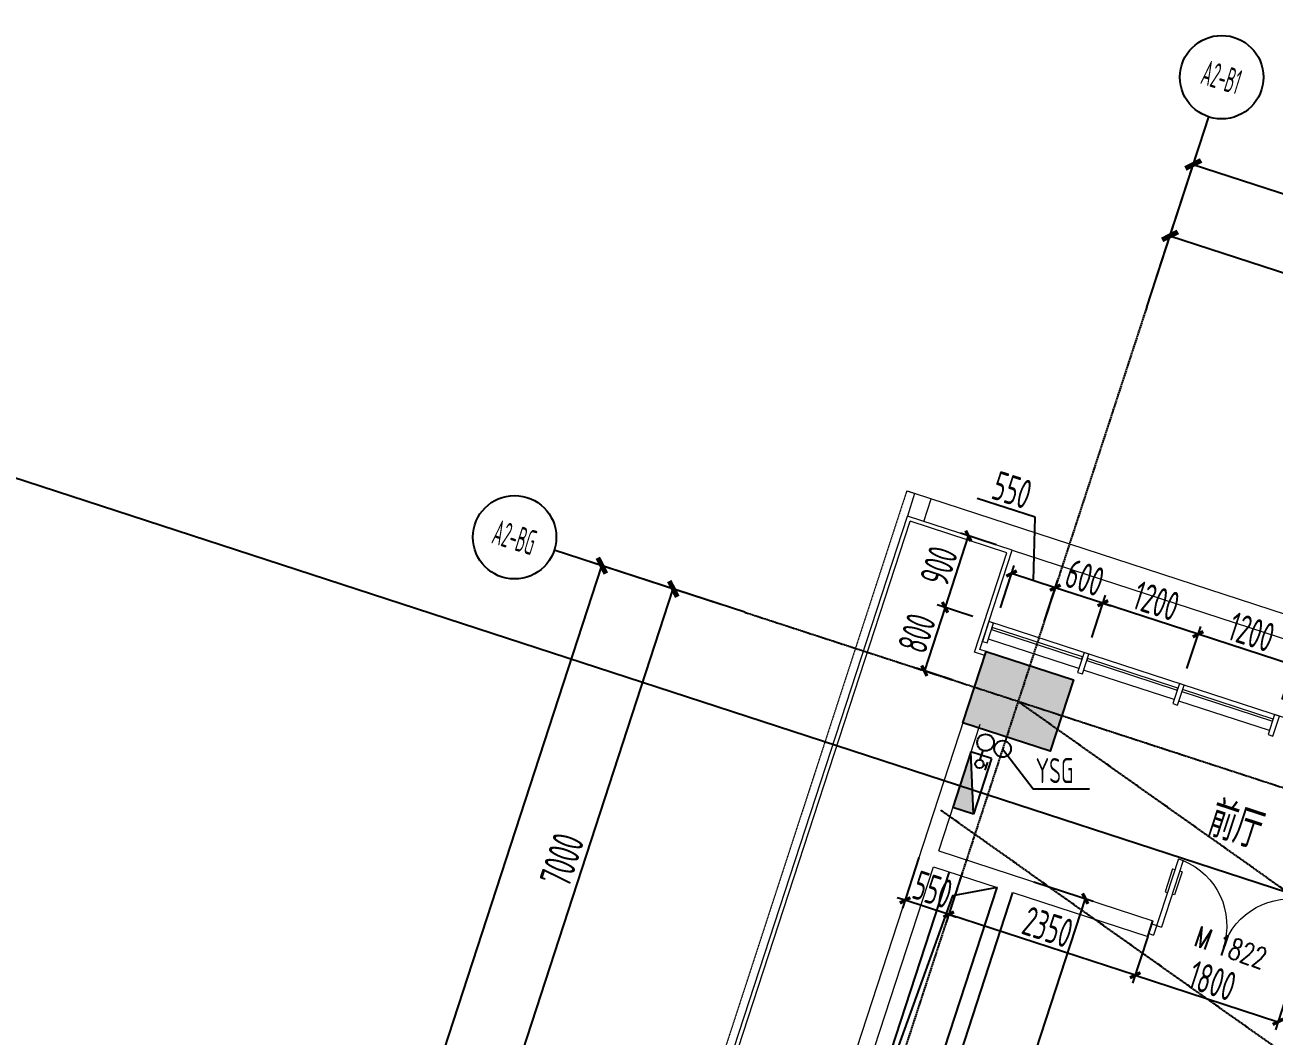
# Model space of a CAD drawing. Header units: millimetres. Extents: x 11515858 to 24947533, y -12784974 to -6116114.
# Drawn here: x 11834513 to 11849479, y -6321009 to -6308891 of the extents above; entities that cross this region are included whole.
import ezdxf
from ezdxf.enums import TextEntityAlignment as Align

# ---------------------------------------------------------------- set-up
doc = ezdxf.new("R2010")
doc.units = ezdxf.units.MM
doc.header["$LTSCALE"] = 10
for name, pattern in [('A2-RG-AXIS$0$CENTER', [2, 1.25, -0.25, 0.25, -0.25]), ('A2-RG-AXIS$0$DOTE', [2.42, 2, -0.2, 0.02, -0.2]), ('A2-RI-F2$0$Overhead 1_16_', [2.579687, 1.5875, -0.992188])]:
    doc.linetypes.add(name, pattern=pattern)
for name, color, linetype in [('A2-RB-F2$0$$34$A-DIMS-100', 1, 'Continuous'), ('A2-RB-F2$0$A-DIMS-100', 1, 'Continuous'), ('A2-RG-AXIS$0$A-AXIS', 1, 'Continuous'), ('A2-RG-AXIS$0$A-DIMS-100', 1, 'Continuous'), ('A2-RG-AXIS$0$A-GRID', 1, 'A2-RG-AXIS$0$CENTER'), ('A2-RG-AXIS$0$A-SYMB', 4, 'Continuous'), ('A2-RI-F2$0$0P-FE-FH-P', 41, 'A2-RI-F2$0$YJdef_FE-FH_LINE_F'), ('A2-RI-F2$0$0P-FE-FH-V', 141, 'Continuous'), ('A2-RI-F2$0$0P-FE-HY', 141, 'Continuous'), ('A2-RI-F2$0$A-HOLE', 2, 'Continuous'), ('A2-RI-F2$0$A-ROOF-DRAN', 175, 'Continuous'), ('A2-RI-F2$0$A-STRS', 50, 'Continuous'), ('A2-RI-F2$0$A-SYMB-AREA', 4, 'Continuous'), ('A2-RI-F2$0$A-SYMB-DOOR', 4, 'Continuous'), ('A2-RI-F2$0$A-SYMB-NAME', 4, 'Continuous'), ('A2-RI-F2$0$A-SYMB-VOID', 35, 'Continuous'), ('A2-RI-F2$0$WINDOW_TEXT', 7, 'Continuous'), ('A2-RS-F2$0$A-HATH-GRAY', 8, 'Continuous'), ('A2-RS-F2$0$A-WALL-CONC', 6, 'Continuous')]:
    doc.layers.add(name, color=color, linetype=linetype)
for name, color, linetype, lineweight in [('A2-RI-F2$0$A-DOOR', 32, 'Continuous', 5), ('A2-RI-F2$0$A-FLOR-OVHD', 8, 'A2-RI-F2$0$Overhead 1_16_', 5), ('A2-RI-F2$0$A-FLOR-STRS', 2, 'Continuous', 5), ('A2-RI-F2$0$A-GENM', 6, 'Continuous', 9), ('A2-RI-F2$0$A-GLAZ', 140, 'Continuous', 5), ('A2-RI-F2$0$A-GLAZ-CWMG', 3, 'Continuous', 5), ('A2-RI-F2$0$A-WALL', 7, 'Continuous', 5)]:
    doc.layers.add(name, color=color, linetype=linetype, lineweight=lineweight)
doc.styles.add('A2-RB-F2$0$$0$XD2008', font='hzs.shx', dxfattribs={"width": 0.7, "bigfont": 'hztxt.shx'})
doc.styles.add('A2-RB-F2$0$XD2008', font='hzs.shx', dxfattribs={"width": 0.7, "bigfont": 'hztxt.shx'})
doc.styles.add('A2-RG-AXIS$0$ECADI', font='hzs.shx', dxfattribs={"width": 0.7, "bigfont": 'hztxt.shx'})
doc.styles.add('A2-RG-AXIS$0$XD2008', font='hzs.shx', dxfattribs={"width": 0.7, "bigfont": 'hztxt.shx'})
doc.styles.add('A2-RI-F2$0$ECADI', font='hzs.shx', dxfattribs={"width": 0.7, "bigfont": 'hztxt.shx'})
doc.styles.add('A2-RI-F2$0$ECADI-TXT', font='simplex.shx', dxfattribs={"bigfont": 'hztxt.shx'})
doc.styles.add('A2-RI-F2$0$hz1', font='hzs.shx', dxfattribs={"width": 0.75, "bigfont": 'hztxt.shx'})
doc.styles.add('A2-RI-F2$0$SIMPLEX', font='simplex.shx', dxfattribs={"width": 0.7})
doc.linetypes.add('A2-RI-F2$0$YJdef_FE-FH_LINE_F', pattern='A,4,-0.2,["F",A2-RI-F2$0$hz1,S=0.2,R=0,X=-0.1,Y=-0.1],-0.1', length=4.3)
doc.dimstyles.new('A2-RB-F2$0$$0$XD100$0', dxfattribs={"dimscale": 100, "dimtxt": 3.5, "dimasz": 1, "dimexe": 1, "dimexo": 2, "dimgap": 0.5, "dimtad": 1, "dimdec": 0, "dimdsep": 46, "dimtxsty": 'A2-RB-F2$0$$0$XD2008', "dimblk1": 'A2-RB-F2$0$$20$_ArchTick', "dimblk2": 'A2-RB-F2$0$$20$_ArchTick', "dimsah": 1, "dimcen": 2.5, "dimclrt": 4, "dimaunit": 1, "dimadec": 0, "dimazin": 0, "dimtfac": 1, "dimtdec": 0, "dimtix": 1, "dimtmove": 2, "dimatfit": 3, "dimfxl": 0, "dimtolj": 1, "dimtzin": 0, "dimarcsym": 0})
doc.dimstyles.new('A2-RB-F2$0$XD100$0', dxfattribs={"dimscale": 100, "dimtxt": 3.5, "dimasz": 1, "dimexe": 1, "dimexo": 2, "dimgap": 0.5, "dimtad": 1, "dimdec": 0, "dimdsep": 46, "dimtxsty": 'A2-RB-F2$0$XD2008', "dimblk1": 'A2-RB-F2$0$_ArchTick', "dimblk2": 'A2-RB-F2$0$_ArchTick', "dimsah": 1, "dimcen": 2.5, "dimclrt": 4, "dimaunit": 1, "dimadec": 0, "dimazin": 0, "dimtfac": 1, "dimtdec": 0, "dimtix": 1, "dimtmove": 1, "dimatfit": 3, "dimfxl": 0, "dimtolj": 1, "dimtzin": 0, "dimarcsym": 0})
doc.dimstyles.new('A2-RG-AXIS$0$XD150', dxfattribs={"dimscale": 300, "dimtxt": 2.5, "dimasz": 1.5, "dimexe": 1, "dimexo": 2, "dimgap": 0.5, "dimtad": 1, "dimdec": 0, "dimdsep": 46, "dimtxsty": 'A2-RG-AXIS$0$XD2008', "dimcen": 2.5, "dimclrt": 4, "dimaunit": 1, "dimadec": 3, "dimazin": 0, "dimtfac": 1, "dimtdec": 0, "dimtmove": 2, "dimatfit": 3, "dimfxl": 0, "dimtolj": 1, "dimtzin": 0, "dimarcsym": 0})
doc.dimstyles.new('A2-RG-AXIS$0$XD150$0', dxfattribs={"dimscale": 150, "dimtxt": 2.5, "dimasz": 1, "dimexe": 1, "dimexo": 2, "dimgap": 0.5, "dimtad": 1, "dimdec": 0, "dimdsep": 46, "dimtxsty": 'A2-RG-AXIS$0$XD2008', "dimblk": 'A2-RG-AXIS$0$_ArchTick', "dimcen": 2.5, "dimclrt": 4, "dimaunit": 1, "dimadec": 0, "dimazin": 0, "dimtfac": 1, "dimtdec": 0, "dimtmove": 2, "dimatfit": 3, "dimfxl": 0, "dimtolj": 1, "dimtzin": 0, "dimarcsym": 0})

# ---------------------------------------------------------------- blocks, each defined once
blk = doc.blocks.new('A2-RG-AXIS$0$ECADI-TAG-GRID')
at = {"color": 13}
blk.add_circle((0, 0), 5, dxfattribs=at)
at = {"style": 'A2-RG-AXIS$0$ECADI', "width": 0.7}
blk.add_attdef('GRID', text='', height=5, dxfattribs=at).set_placement((0, 0), align=Align.MIDDLE)
blk = doc.blocks.new('A2-RG-AXIS$0$_ArchTick')
at = {"color": 0, "linetype": 'ByBlock', "const_width": 0.4}
blk.add_lwpolyline([(-0.5, -0.5), (0.5, 0.5)], dxfattribs=at)
blk = doc.blocks.new('*D1305')
at = {"layer": 'A2-RG-AXIS$0$A-DIMS-100', "color": 0, "lineweight": -2, "transparency": 16777216}
for p, q in [((11848046, -6311989), (11848279, -6311276)), ((11848232, -6311419), (11852986, -6312968)), ((11852800, -6313539), (11853032, -6312826))]:
    blk.add_line(p, q, dxfattribs=at)
at = {"layer": 'Defpoints', "color": 0, "transparency": 16777216}
for p in [(11847953, -6312274), (11852986, -6312968), (11852707, -6313824)]:
    blk.add_point(p, dxfattribs=at)
at = {"layer": 'A2-RG-AXIS$0$A-DIMS-100', "color": 0, "lineweight": -2, "transparency": 16777216, "xscale": 150, "yscale": 150, "zscale": 150}
for p, rotation in [((11848232, -6311419), 161.9467459266124), ((11852986, -6312968), 341.9467459266124)]:
    blk.add_blockref('A2-RG-AXIS$0$_ArchTick', p, dxfattribs=dict(at, rotation=rotation))
at = {"layer": 'A2-RG-AXIS$0$A-DIMS-100', "color": 4, "transparency": 16777216, "insert": (11850690, -6311944), "char_height": 375, "attachment_point": 5, "rotation": 341.9467, "style": 'A2-RG-AXIS$0$XD2008'}
blk.add_mtext('\\A1;5000', dxfattribs=at)
blk = doc.blocks.new('*D1311')
at = {"layer": 'A2-RG-AXIS$0$A-DIMS-100', "color": 0, "lineweight": -2, "transparency": 16777216}
for p, q in [((11848046, -6311989), (11848557, -6310420)), ((11848511, -6310563), (11878936, -6320480)), ((11878471, -6321906), (11878982, -6320337))]:
    blk.add_line(p, q, dxfattribs=at)
at = {"layer": 'Defpoints', "color": 0, "transparency": 16777216}
for p in [(11847953, -6312274), (11878936, -6320480), (11878378, -6322191)]:
    blk.add_point(p, dxfattribs=at)
at = {"layer": 'A2-RG-AXIS$0$A-DIMS-100', "color": 0, "lineweight": -2, "transparency": 16777216, "xscale": 150, "yscale": 150, "zscale": 150}
for p, rotation in [((11848511, -6310563), 161.9470385083665), ((11878936, -6320480), 341.9470385083665)]:
    blk.add_blockref('A2-RG-AXIS$0$_ArchTick', p, dxfattribs=dict(at, rotation=rotation))
at = {"layer": 'A2-RG-AXIS$0$A-DIMS-100', "color": 4, "transparency": 16777216, "insert": (11863805, -6315272), "char_height": 375, "attachment_point": 5, "rotation": 341.947, "style": 'A2-RG-AXIS$0$XD2008'}
blk.add_mtext('\\A1;32000', dxfattribs=at)
blk = doc.blocks.new('*D1281')
at = {"layer": 'A2-RG-AXIS$0$A-DIMS-100', "color": 0, "lineweight": -2, "transparency": 16777216}
for p, q in [((11840112, -6322306), (11842281, -6315651)), ((11842851, -6315837), (11842138, -6315604)), ((11840682, -6322492), (11839969, -6322260))]:
    blk.add_line(p, q, dxfattribs=at)
at = {"layer": 'Defpoints', "color": 0, "transparency": 16777216}
for p in [(11842281, -6315651), (11843137, -6315930), (11840967, -6322585)]:
    blk.add_point(p, dxfattribs=at)
at = {"layer": 'A2-RG-AXIS$0$A-DIMS-100', "color": 0, "lineweight": -2, "transparency": 16777216, "xscale": 150, "yscale": 150, "zscale": 150}
for p, rotation in [((11842281, -6315651), 71.94704049336154), ((11840112, -6322306), 251.9470404933616)]:
    blk.add_blockref('A2-RG-AXIS$0$_ArchTick', p, dxfattribs=dict(at, rotation=rotation))
at = {"layer": 'A2-RG-AXIS$0$A-DIMS-100', "color": 4, "transparency": 16777216, "insert": (11840947, -6318897), "char_height": 375, "attachment_point": 5, "rotation": 71.947, "style": 'A2-RG-AXIS$0$XD2008'}
blk.add_mtext('\\A1;7000', dxfattribs=at)
blk = doc.blocks.new('*D1282')
at = {"layer": 'A2-RG-AXIS$0$A-DIMS-100', "color": 0, "lineweight": -2, "transparency": 16777216}
for p, q in [((11842851, -6315837), (11841283, -6315325)), ((11830114, -6350075), (11841425, -6315372)), ((11831540, -6350540), (11829971, -6350029))]:
    blk.add_line(p, q, dxfattribs=at)
at = {"layer": 'Defpoints', "color": 0, "transparency": 16777216}
for p in [(11841425, -6315372), (11843137, -6315930), (11831825, -6350633)]:
    blk.add_point(p, dxfattribs=at)
at = {"layer": 'A2-RG-AXIS$0$A-DIMS-100', "color": 0, "lineweight": -2, "transparency": 16777216, "xscale": 150, "yscale": 150, "zscale": 150}
for p, rotation in [((11841425, -6315372), 71.94704049334094), ((11830114, -6350075), 251.9470404933409)]:
    blk.add_blockref('A2-RG-AXIS$0$_ArchTick', p, dxfattribs=dict(at, rotation=rotation))
at = {"layer": 'A2-RG-AXIS$0$A-DIMS-100', "color": 4, "transparency": 16777216, "insert": (11835520, -6332642), "char_height": 375, "attachment_point": 5, "rotation": 71.947, "style": 'A2-RG-AXIS$0$XD2008'}
blk.add_mtext('\\A1;36500', dxfattribs=at)
blk = doc.blocks.new('*D1284')
at = {"layer": 'A2-RG-AXIS$0$A-DIMS-100', "color": 0, "lineweight": -2, "ltscale": 3, "transparency": 16777216}
blk.add_arc((11865637, -6330626), 5954, 324.6656, 341.947, dxfattribs=at)
at = {"layer": 'Defpoints', "color": 0, "ltscale": 3, "transparency": 16777216}
for p in [(11846414, -6316998), (11840967, -6322585), (11870815, -6333565), (11878928, -6334958), (11876238, -6338142)]:
    blk.add_point(p, dxfattribs=at)
at = {"layer": 'A2-RG-AXIS$0$A-DIMS-100', "color": 0, "lineweight": -2, "ltscale": 3, "transparency": 16777216, "xscale": 150, "yscale": 150, "zscale": 150}
for p, rotation in [((11871298, -6332471), 71.94704049334831), ((11870494, -6334070), 234.6655761921282)]:
    blk.add_blockref('A2-RG-AXIS$0$_ArchTick', p, dxfattribs=dict(at, rotation=rotation))
at = {"layer": 'A2-RG-AXIS$0$A-DIMS-100', "color": 4, "ltscale": 3, "transparency": 16777216, "insert": (11871378, -6333513), "char_height": 375, "attachment_point": 5, "rotation": 63.3063, "style": 'A2-RG-AXIS$0$XD2008'}
blk.add_mtext('\\A1;17°16\'53"', dxfattribs=at)
blk = doc.blocks.new('A2-RB-F2$0$_ArchTick')
at = {"color": 0, "linetype": 'ByBlock', "const_width": 0.4}
blk.add_lwpolyline([(-0.5, -0.5), (0.5, 0.5)], dxfattribs=at)
blk = doc.blocks.new('*D1721')
at = {"layer": 'A2-RB-F2$0$A-DIMS-100', "color": 0, "lineweight": -2, "transparency": 16777216}
for p, q in [((11846602, -6319163), (11847312, -6319394)), ((11847217, -6319363), (11845667, -6324117)), ((11845052, -6323917), (11845762, -6324148))]:
    blk.add_line(p, q, dxfattribs=at)
at = {"layer": 'Defpoints', "color": 0, "transparency": 16777216}
for p in [(11846412, -6319101), (11844862, -6323855), (11845667, -6324117)]:
    blk.add_point(p, dxfattribs=at)
at = {"layer": 'A2-RB-F2$0$A-DIMS-100', "color": 0, "lineweight": -2, "transparency": 16777216, "xscale": 100, "yscale": 100, "zscale": 100}
for p, rotation in [((11847217, -6319363), 71.94704049339924), ((11845667, -6324117), 251.9470404933992)]:
    blk.add_blockref('A2-RB-F2$0$_ArchTick', p, dxfattribs=dict(at, rotation=rotation))
at = {"layer": 'A2-RB-F2$0$A-DIMS-100', "color": 4, "transparency": 16777216, "insert": (11846228, -6321670), "char_height": 350, "attachment_point": 5, "rotation": 71.947, "style": 'A2-RB-F2$0$XD2008'}
blk.add_mtext('\\A1;5000', dxfattribs=at)
blk = doc.blocks.new('A2-RB-F2$0$$20$_ArchTick')
at = {"color": 0, "linetype": 'ByBlock', "const_width": 0.4}
blk.add_lwpolyline([(-0.5, -0.5), (0.5, 0.5)], dxfattribs=at)
blk = doc.blocks.new('*D1527')
at = {"layer": 'A2-RB-F2$0$$34$A-DIMS-100', "color": 0, "lineweight": -2, "transparency": 16777216}
blk.add_arc((11853996, -6322371), 5110, 314.9844, 324.6592, dxfattribs=at)
at = {"layer": 'Defpoints', "color": 0, "transparency": 16777216}
for p in [(11846414, -6316995), (11856870, -6325247), (11857806, -6325777), (11858583, -6326961), (11876238, -6338143)]:
    blk.add_point(p, dxfattribs=at)
at = {"layer": 'A2-RB-F2$0$$34$A-DIMS-100', "color": 0, "lineweight": -2, "transparency": 16777216, "xscale": 100, "yscale": 100, "zscale": 100}
for p, rotation in [((11858164, -6325327), 54.65917628221432), ((11857608, -6325986), 224.984351834306)]:
    blk.add_blockref('A2-RB-F2$0$$20$_ArchTick', p, dxfattribs=dict(at, rotation=rotation))
at = {"layer": 'A2-RB-F2$0$$34$A-DIMS-100', "color": 4, "transparency": 16777216, "insert": (11857703, -6325501), "char_height": 350, "attachment_point": 5, "rotation": 49.8218, "style": 'A2-RB-F2$0$$0$XD2008'}
blk.add_mtext('\\A1;9°40\'29"', dxfattribs=at)
blk = doc.blocks.new('*D1575')
at = {"layer": 'A2-RB-F2$0$A-DIMS-100', "color": 0, "lineweight": -2, "transparency": 16777216}
for p, q in [((11845224, -6318871), (11845027, -6319478)), ((11845747, -6319042), (11845550, -6319648)), ((11845058, -6319383), (11844963, -6319352)), ((11845581, -6319553), (11845058, -6319383)), ((11845581, -6319553), (11845676, -6319584))]:
    blk.add_line(p, q, dxfattribs=at)
at = {"layer": 'Defpoints', "color": 0, "transparency": 16777216}
for p in [(11845286, -6318681), (11845809, -6318852), (11845058, -6319383)]:
    blk.add_point(p, dxfattribs=at)
at = {"layer": 'A2-RB-F2$0$A-DIMS-100', "color": 0, "lineweight": -2, "transparency": 16777216, "xscale": 100, "yscale": 100, "zscale": 100}
for p, rotation in [((11845058, -6319383), 341.9443376679379), ((11845581, -6319553), 161.9443376679378)]:
    blk.add_blockref('A2-RB-F2$0$_ArchTick', p, dxfattribs=dict(at, rotation=rotation))
at = {"layer": 'A2-RB-F2$0$A-DIMS-100', "color": 4, "transparency": 16777216, "insert": (11845389, -6319254), "char_height": 350, "attachment_point": 5, "rotation": 341.9443, "style": 'A2-RB-F2$0$XD2008'}
blk.add_mtext('\\A1;550', dxfattribs=at)
blk = doc.blocks.new('*D1975')
at = {"layer": 'A2-RB-F2$0$A-DIMS-100', "color": 0, "lineweight": -2, "transparency": 16777216}
for p, q in [((11848435, -6316605), (11848600, -6316099)), ((11849710, -6316566), (11848569, -6316194)), ((11849576, -6316977), (11849741, -6316471))]:
    blk.add_line(p, q, dxfattribs=at)
at = {"layer": 'Defpoints', "color": 0, "transparency": 16777216}
for p in [(11848569, -6316194), (11848373, -6316795), (11849514, -6317167)]:
    blk.add_point(p, dxfattribs=at)
at = {"layer": 'A2-RB-F2$0$A-DIMS-100', "color": 0, "lineweight": -2, "transparency": 16777216, "xscale": 100, "yscale": 100, "zscale": 100}
for p, rotation in [((11848569, -6316194), 161.9470404933483), ((11849710, -6316566), 341.9470404933484)]:
    blk.add_blockref('A2-RB-F2$0$_ArchTick', p, dxfattribs=dict(at, rotation=rotation))
at = {"layer": 'A2-RB-F2$0$A-DIMS-100', "color": 4, "transparency": 16777216, "insert": (11849209, -6316166), "char_height": 350, "attachment_point": 5, "rotation": 341.947, "style": 'A2-RB-F2$0$XD2008'}
blk.add_mtext('\\A1;1200', dxfattribs=at)
blk = doc.blocks.new('*D1976')
at = {"layer": 'A2-RB-F2$0$A-DIMS-100', "color": 0, "lineweight": -2, "transparency": 16777216}
for p, q in [((11847294, -6316233), (11847459, -6315727)), ((11848569, -6316194), (11847428, -6315822)), ((11848435, -6316605), (11848600, -6316099))]:
    blk.add_line(p, q, dxfattribs=at)
at = {"layer": 'Defpoints', "color": 0, "transparency": 16777216}
for p in [(11847428, -6315822), (11847232, -6316423), (11848373, -6316795)]:
    blk.add_point(p, dxfattribs=at)
at = {"layer": 'A2-RB-F2$0$A-DIMS-100', "color": 0, "lineweight": -2, "transparency": 16777216, "xscale": 100, "yscale": 100, "zscale": 100}
for p, rotation in [((11847428, -6315822), 161.947040493319), ((11848569, -6316194), 341.947040493319)]:
    blk.add_blockref('A2-RB-F2$0$_ArchTick', p, dxfattribs=dict(at, rotation=rotation))
at = {"layer": 'A2-RB-F2$0$A-DIMS-100', "color": 4, "transparency": 16777216, "insert": (11848068, -6315794), "char_height": 350, "attachment_point": 5, "rotation": 341.947, "style": 'A2-RB-F2$0$XD2008'}
blk.add_mtext('\\A1;1200', dxfattribs=at)
blk = doc.blocks.new('*D1977')
at = {"layer": 'A2-RB-F2$0$A-DIMS-100', "color": 0, "lineweight": -2, "transparency": 16777216}
for p, q in [((11846723, -6316047), (11846888, -6315541)), ((11846857, -6315636), (11846762, -6315605)), ((11847428, -6315822), (11846857, -6315636)), ((11847294, -6316233), (11847459, -6315727)), ((11847428, -6315822), (11847523, -6315853))]:
    blk.add_line(p, q, dxfattribs=at)
at = {"layer": 'Defpoints', "color": 0, "transparency": 16777216}
for p in [(11846857, -6315636), (11846661, -6316237), (11847232, -6316423)]:
    blk.add_point(p, dxfattribs=at)
at = {"layer": 'A2-RB-F2$0$A-DIMS-100', "color": 0, "lineweight": -2, "transparency": 16777216, "xscale": 100, "yscale": 100, "zscale": 100}
for p, rotation in [((11846857, -6315636), 341.9467563309504), ((11847428, -6315822), 161.9467563309504)]:
    blk.add_blockref('A2-RB-F2$0$_ArchTick', p, dxfattribs=dict(at, rotation=rotation))
at = {"layer": 'A2-RB-F2$0$A-DIMS-100', "color": 4, "transparency": 16777216, "insert": (11847212, -6315515), "char_height": 350, "attachment_point": 5, "rotation": 341.9468, "style": 'A2-RB-F2$0$XD2008'}
blk.add_mtext('\\A1;600', dxfattribs=at)
blk = doc.blocks.new('*D1978')
at = {"layer": 'A2-RB-F2$0$A-DIMS-100', "color": 0, "lineweight": -2, "transparency": 16777216}
for p, q in [((11846618, -6314792), (11845924, -6314565)), ((11846596, -6315551), (11846618, -6314792)), ((11846200, -6315877), (11846365, -6315371)), ((11846857, -6315636), (11846334, -6315466)), ((11846723, -6316047), (11846888, -6315541))]:
    blk.add_line(p, q, dxfattribs=at)
at = {"layer": 'Defpoints', "color": 0, "transparency": 16777216}
for p in [(11846334, -6315466), (11846139, -6316067), (11846661, -6316237)]:
    blk.add_point(p, dxfattribs=at)
at = {"layer": 'A2-RB-F2$0$A-DIMS-100', "color": 0, "lineweight": -2, "transparency": 16777216, "xscale": 100, "yscale": 100, "zscale": 100}
for p, rotation in [((11846334, -6315466), 161.9467563309323), ((11846857, -6315636), 341.9467563309324)]:
    blk.add_blockref('A2-RB-F2$0$_ArchTick', p, dxfattribs=dict(at, rotation=rotation))
at = {"layer": 'A2-RB-F2$0$A-DIMS-100', "color": 4, "transparency": 16777216, "insert": (11846341, -6314465), "char_height": 350, "attachment_point": 5, "rotation": 341.9468, "style": 'A2-RB-F2$0$XD2008'}
blk.add_mtext('\\A1;550', dxfattribs=at)
blk = doc.blocks.new('*D1923')
at = {"layer": 'A2-RB-F2$0$A-DIMS-100', "color": 0, "lineweight": -2, "transparency": 16777216}
for p, q in [((11845732, -6319090), (11845550, -6319648)), ((11847815, -6320281), (11845581, -6319553)), ((11847966, -6319818), (11847784, -6320376))]:
    blk.add_line(p, q, dxfattribs=at)
at = {"layer": 'Defpoints', "color": 0, "transparency": 16777216}
for p in [(11845794, -6318899), (11845581, -6319553), (11848028, -6319628)]:
    blk.add_point(p, dxfattribs=at)
at = {"layer": 'A2-RB-F2$0$A-DIMS-100', "color": 0, "lineweight": -2, "transparency": 16777216, "xscale": 100, "yscale": 100, "zscale": 100}
for p, rotation in [((11845581, -6319553), 161.9467563309338), ((11847815, -6320281), 341.9467563309338)]:
    blk.add_blockref('A2-RB-F2$0$_ArchTick', p, dxfattribs=dict(at, rotation=rotation))
at = {"layer": 'A2-RB-F2$0$A-DIMS-100', "color": 4, "transparency": 16777216, "insert": (11846768, -6319703), "char_height": 350, "attachment_point": 5, "rotation": 341.9468, "style": 'A2-RB-F2$0$XD2008'}
blk.add_mtext('\\A1;2350', dxfattribs=at)
blk = doc.blocks.new('*D1924')
at = {"layer": 'A2-RB-F2$0$A-DIMS-100', "color": 0, "lineweight": -2, "transparency": 16777216}
for p, q in [((11847966, -6319818), (11847784, -6320376)), ((11847815, -6320281), (11849526, -6320839)), ((11849677, -6320376), (11849495, -6320934))]:
    blk.add_line(p, q, dxfattribs=at)
at = {"layer": 'Defpoints', "color": 0, "transparency": 16777216}
for p in [(11848028, -6319628), (11849739, -6320185), (11849526, -6320839)]:
    blk.add_point(p, dxfattribs=at)
at = {"layer": 'A2-RB-F2$0$A-DIMS-100', "color": 0, "lineweight": -2, "transparency": 16777216, "xscale": 100, "yscale": 100, "zscale": 100}
for p, rotation in [((11847815, -6320281), 161.9462360832575), ((11849526, -6320839), 341.9462360832575)]:
    blk.add_blockref('A2-RB-F2$0$_ArchTick', p, dxfattribs=dict(at, rotation=rotation))
at = {"layer": 'A2-RB-F2$0$A-DIMS-100', "color": 4, "transparency": 16777216, "insert": (11848740, -6320346), "char_height": 350, "attachment_point": 5, "rotation": 341.9462, "style": 'A2-RB-F2$0$XD2008'}
blk.add_mtext('\\A1;1800', dxfattribs=at)
blk = doc.blocks.new('*D1474')
at = {"layer": 'A2-RB-F2$0$$34$A-DIMS-100', "color": 0, "lineweight": -2, "transparency": 16777216}
blk.add_arc((11860722, -6327141), 1291, 144.6656, 191.9471, dxfattribs=at)
at = {"layer": 'Defpoints', "color": 0, "transparency": 16777216}
for p in [(11846414, -6316998), (11859505, -6326709), (11860740, -6327137), (11859364, -6327429), (11876238, -6338142)]:
    blk.add_point(p, dxfattribs=at)
at = {"layer": 'A2-RB-F2$0$$34$A-DIMS-100', "color": 0, "lineweight": -2, "transparency": 16777216, "xscale": 100, "yscale": 100, "zscale": 100}
for p, rotation in [((11859668, -6326395), 54.66557619212736), ((11859458, -6327409), 281.947050942471)]:
    blk.add_blockref('A2-RB-F2$0$$20$_ArchTick', p, dxfattribs=dict(at, rotation=rotation))
at = {"layer": 'A2-RB-F2$0$$34$A-DIMS-100', "color": 4, "transparency": 16777216, "insert": (11859204, -6326827), "char_height": 350, "attachment_point": 5, "rotation": 78.3063, "style": 'A2-RB-F2$0$$0$XD2008'}
blk.add_mtext('\\A1;47°16\'53"', dxfattribs=at)
blk = doc.blocks.new('*D1482')
at = {"layer": 'A2-RB-F2$0$A-DIMS-100', "color": 0, "lineweight": -2, "transparency": 16777216}
for p, q in [((11845537, -6315871), (11845289, -6316631)), ((11845872, -6315980), (11845442, -6315840)), ((11845624, -6316740), (11845194, -6316600))]:
    blk.add_line(p, q, dxfattribs=at)
at = {"layer": 'Defpoints', "color": 0, "transparency": 16777216}
for p in [(11846062, -6316042), (11845289, -6316631), (11845814, -6316802)]:
    blk.add_point(p, dxfattribs=at)
at = {"layer": 'A2-RB-F2$0$A-DIMS-100', "color": 0, "lineweight": -2, "transparency": 16777216, "xscale": 100, "yscale": 100, "zscale": 100}
for p, rotation in [((11845537, -6315871), 71.94704049346014), ((11845289, -6316631), 251.9470404934601)]:
    blk.add_blockref('A2-RB-F2$0$_ArchTick', p, dxfattribs=dict(at, rotation=rotation))
at = {"layer": 'A2-RB-F2$0$A-DIMS-100', "color": 4, "transparency": 16777216, "insert": (11845199, -6316181), "char_height": 350, "attachment_point": 5, "rotation": 71.947, "style": 'A2-RB-F2$0$XD2008'}
blk.add_mtext('\\A1;800', dxfattribs=at)
blk = doc.blocks.new('*D1483')
at = {"layer": 'A2-RB-F2$0$A-DIMS-100', "color": 0, "lineweight": -2, "transparency": 16777216}
for p, q in [((11845816, -6315015), (11845537, -6315871)), ((11846151, -6315124), (11845721, -6314984)), ((11845872, -6315980), (11845442, -6315840))]:
    blk.add_line(p, q, dxfattribs=at)
at = {"layer": 'Defpoints', "color": 0, "transparency": 16777216}
for p in [(11846341, -6315186), (11845537, -6315871), (11846062, -6316042)]:
    blk.add_point(p, dxfattribs=at)
at = {"layer": 'A2-RB-F2$0$A-DIMS-100', "color": 0, "lineweight": -2, "transparency": 16777216, "xscale": 100, "yscale": 100, "zscale": 100}
for p, rotation in [((11845816, -6315015), 71.94700649744262), ((11845537, -6315871), 251.9470064974427)]:
    blk.add_blockref('A2-RB-F2$0$_ArchTick', p, dxfattribs=dict(at, rotation=rotation))
at = {"layer": 'A2-RB-F2$0$A-DIMS-100', "color": 4, "transparency": 16777216, "insert": (11845463, -6315373), "char_height": 350, "attachment_point": 5, "rotation": 71.947, "style": 'A2-RB-F2$0$XD2008'}
blk.add_mtext('\\A1;900', dxfattribs=at)
blk = doc.blocks.new('A2-RS-F2')
at = {"layer": 'A2-RS-F2$0$A-HATH-GRAY'}
blk.add_hatch(color=256, dxfattribs=at).paths.add_polyline_path([(11846030, -6316400), (11847076, -6316740), (11846797, -6317596), (11845751, -6317255)])
at = {"layer": 'A2-RS-F2$0$A-WALL-CONC'}
blk.add_lwpolyline([(11846030, -6316400), (11847076, -6316740), (11846797, -6317596), (11845751, -6317255), (11846030, -6316400)], dxfattribs=at)
blk = doc.blocks.new('A2-RI-F2$0$System Panel - Glazed-3779267-Documents - Level 2')
at = {"layer": 'A2-RI-F2$0$A-GLAZ'}
for p, q in [((570, -19.05), (-570, -19.05)), ((-570, -19.05), (-570, -44.45)), ((-570, -44.45), (570, -44.45)), ((570, -44.45), (570, -19.05))]:
    blk.add_line(p, q, dxfattribs=at)
blk = doc.blocks.new('A2-RI-F2$0$Rectangular Mullion - 60mm x 200mm-3685538-Documents - Level 2')
at = {"layer": 'A2-RI-F2$0$A-GLAZ-CWMG', "lineweight": 13}
for p, q in [((-30, 100), (30, 100)), ((-30, -150), (-30, 100)), ((30, 100), (30, -150)), ((30, -150), (-30, -150))]:
    blk.add_line(p, q, dxfattribs=at)
blk = doc.blocks.new('A2-RI-F2$0$System Panel - Glazed-4983668-Documents - Level 2')
at = {"layer": 'A2-RI-F2$0$A-GLAZ', "lineweight": 13}
for p, q in [((570, -19.05), (-570, -19.05)), ((-570, -19.05), (-570, -44.45)), ((-570, -44.45), (570, -44.45)), ((570, -44.45), (570, -19.05))]:
    blk.add_line(p, q, dxfattribs=at)
blk = doc.blocks.new('A2-RI-F2$0$Rectangular Mullion - 60mm x 200mm-3690898-Documents - Level 2')
at = {"layer": 'A2-RI-F2$0$A-GLAZ-CWMG', "lineweight": 13}
for p, q in [((-30, 100), (30, 100)), ((-30, -150), (-30, 100)), ((30, 100), (30, -150)), ((30, -150), (-30, -150))]:
    blk.add_line(p, q, dxfattribs=at)
blk = doc.blocks.new('A2-RI-F2$0$Rectangular Mullion - 60mm x 200mm-3733568-Documents - Level 2')
at = {"layer": 'A2-RI-F2$0$A-GLAZ-CWMG', "lineweight": 13}
for p, q in [((-30, 100), (30, 100)), ((-30, -150), (-30, 100)), ((30, 100), (30, -150)), ((30, -150), (-30, -150))]:
    blk.add_line(p, q, dxfattribs=at)
blk = doc.blocks.new('A2-RI-F2$0$System Panel - Glazed-4983641-Documents - Level 2')
at = {"layer": 'A2-RI-F2$0$A-GLAZ', "lineweight": 13}
for p, q in [((570, -19.05), (-570, -19.05)), ((-570, -19.05), (-570, -44.45)), ((-570, -44.45), (570, -44.45)), ((570, -44.45), (570, -19.05))]:
    blk.add_line(p, q, dxfattribs=at)
blk = doc.blocks.new('A2-RI-F2$0$$DorLib2D$00000011')
for p, q in [((-0.4667, 0.4709), (-0.4667, -0.0625)), ((-0.4667, 0.4709), (-0.4333, 0.4709)), ((-0.4333, 0.4709), (-0.4333, 0.0042)), ((0.4333, 0.4709), (0.4333, 0.0042)), ((0.4667, 0.4709), (0.4333, 0.4709)), ((0.4667, 0.4709), (0.4667, -0.0625)), ((-0.4833, 0.3962), (-0.4667, 0.3962)), ((-0.4167, 0.3962), (-0.4333, 0.3962)), ((0.4167, 0.3962), (0.4333, 0.3962)), ((0.4833, 0.3962), (0.4667, 0.3962)), ((-0.4833, 0.2346), (-0.4667, 0.2346)), ((-0.4167, 0.2346), (-0.4333, 0.2346)), ((0.4167, 0.2346), (0.4333, 0.2346)), ((0.4833, 0.2346), (0.4667, 0.2346)), ((-0.5, 0.0042), (-0.4333, 0.0042)), ((-0.5, 0.0042), (-0.5, -0.0625)), ((0.5, 0.0042), (0.4333, 0.0042)), ((0.5, 0.0042), (0.5, -0.0625)), ((-0.5, -0.0625), (-0.4667, -0.0625)), ((0.5, -0.0625), (0.4667, -0.0625))]:
    blk.add_line(p, q)
at = {"lineweight": 13}
for p, q in [((-0.4833, 0.3962), (-0.4833, 0.2346)), ((-0.4167, 0.3962), (-0.4167, 0.2346)), ((0.4167, 0.3962), (0.4167, 0.2346)), ((0.4833, 0.3962), (0.4833, 0.2346))]:
    blk.add_line(p, q, dxfattribs=at)
for centre, start, end in [((-0.4667, 0.0042), 0, 85.90396), ((0.4667, 0.0042), 94.09604, 180)]:
    blk.add_arc(centre, 0.4667, start, end, dxfattribs=at)
blk = doc.blocks.new('A2-RI-F2$0$door-doublewing')
at = {"layer": 'A2-RI-F2$0$A-DOOR', "color": 4, "xscale": -0.9999999999999998, "rotation": 180}
blk.add_blockref('A2-RI-F2$0$$DorLib2D$00000011', (0, -0.0291), dxfattribs=at)
at = {"layer": 'A2-RI-F2$0$WINDOW_TEXT', "style": 'A2-RI-F2$0$SIMPLEX', "flags": 9}
blk.add_attdef('A', text='', height=1, dxfattribs=at).set_placement((0, 1.5), align=Align.MIDDLE)
blk = doc.blocks.new('A2-RI-F2$0$5erhfh')
at = {"layer": 'A2-RI-F2$0$A-SYMB-AREA', "style": 'A2-RI-F2$0$ECADI', "width": 0.7}
blk.add_attdef('340M2', text='', height=2.5, dxfattribs=at).set_placement((0, 1.25), align=Align.MIDDLE_LEFT)
at = {"layer": 'A2-RI-F2$0$A-SYMB-NAME', "style": 'A2-RI-F2$0$ECADI', "width": 0.7}
blk.add_attdef('CHINESENAME', (-12.29, 3.09), '', height=4.5, dxfattribs=at)
blk = doc.blocks.new('A2-RI-F2$0$ECADI-TAG-DOOR')
blk = doc.blocks.new('A2-RI-F2$0$A$C6F954C98')
at = {"extrusion": (0, 0, -1)}
blk.add_hatch(color=256, dxfattribs=at).paths.add_polyline_path([(-260, 700), (0, 0), (0, 700)])
for p, q in [((260, 700), (0, 700)), ((0, 0), (0, 700)), ((260, 700), (0, 0)), ((260, 0), (260, 700)), ((231, 156, 0), (231, 56, 0)), ((260, 0), (0, 0)), ((231, 106, 0), (191, 106, 0))]:
    blk.add_line(p, q, dxfattribs=at)
blk.add_circle((-141, 106, 0), 50, dxfattribs=at)
blk = doc.blocks.new('A2-RI-F2$0$45yrthfgh')
at = {"layer": 'A2-RI-F2$0$A-ROOF-DRAN'}
blk.add_lwpolyline([(11125, 34133), (11490, 33654), (12166, 33654)], dxfattribs=at)
blk.add_circle((11125, 34133), 100, dxfattribs=at)
ref = blk.add_blockref('A2-RI-F2$0$5erhfh', (10842, 33414), dxfattribs=dict(at, xscale=-100, yscale=100, zscale=100))
ref.add_attrib('CHINESENAME', 'YSG', (11521, 33723), dxfattribs={"layer": 'A2-RI-F2$0$A-SYMB-NAME', "height": 300, "style": 'A2-RI-F2$0$ECADI', "width": 0.7})
blk = doc.blocks.new('A2-RG-AXIS')
at = {"layer": 'A2-RG-AXIS$0$A-AXIS'}
for p, q in [((11847953.1, -6312274.5), (11848696.9, -6309992.6)), ((11843136.5, -6315929.7), (11840854.7, -6315186))]:
    blk.add_line(p, q, dxfattribs=at)
at = {"layer": 'A2-RG-AXIS$0$A-GRID', "linetype": 'A2-RG-AXIS$0$DOTE'}
for p, q in [((11847953.1, -6312274.5), (11834792.3, -6352651.7)), ((11843136.5, -6315929.7), (11881097.2, -6328302.7)), ((11876238.4, -6338141.9), (11846413.5, -6316997.8)), ((11875313.6, -6339447.6), (11845488.2, -6318303.1))]:
    blk.add_line(p, q, dxfattribs=at)
at = {"layer": 'A2-RG-AXIS$0$A-SYMB'}
ref = blk.add_blockref('A2-RG-AXIS$0$ECADI-TAG-GRID', (11848851.8, -6309517.2), dxfattribs=dict(at, xscale=100.0000000000341, yscale=100.0000000000341, zscale=100.0000000000341, rotation=342.7200000000827))
ref.add_attrib('GRID', 'A2-B1', dxfattribs={"layer": '0', "extrusion": (0, 0, -1), "height": 300, "rotation": 17.28, "style": 'A2-RG-AXIS$0$ECADI', "text_generation_flag": 2, "width": 0.5}).set_placement((-11848851.8, -6309517.2), align=Align.MIDDLE)
ref = blk.add_blockref('A2-RG-AXIS$0$ECADI-TAG-GRID', (11840379.3, -6315031), dxfattribs=dict(at, xscale=100.0000000000341, yscale=100.0000000000341, zscale=100.0000000000341, rotation=342.7200000000827))
ref.add_attrib('GRID', 'A2-BG', dxfattribs={"layer": '0', "height": 300, "rotation": 342.72, "style": 'A2-RG-AXIS$0$ECADI', "width": 0.5}).set_placement((11840379.3, -6315031), align=Align.MIDDLE)
at = {"layer": 'A2-RG-AXIS$0$A-DIMS-100'}
for p1, p2, distance, picture, middle in [((11847953.1, -6312274.5), (11878378.1, -6322191.3), 1800, '*D1311', (11863804.8, -6315271.9)), ((11847953.1, -6312274.5), (11852706.9, -6313824), 900, '*D1305', (11850690.3, -6311943.9)), ((11831825.3, -6350632.8), (11843136.5, -6315929.7), 1800, '*D1282', (11835519.9, -6332642.1)), ((11840967.2, -6322585.1), (11843136.5, -6315929.7), 900, '*D1281', (11840946.6, -6318897.2))]:
    dim = blk.add_aligned_dim(p1=p1, p2=p2, distance=distance, dimstyle='A2-RG-AXIS$0$XD150$0', dxfattribs=at)
    dim.commit()
    dim.dimension.update_dxf_attribs({"geometry": picture, "text_midpoint": middle})
at = {"layer": 'A2-RG-AXIS$0$A-DIMS-100', "ltscale": 3}
dim = blk.add_angular_dim_2l(base=(11870815.1772, -6333564.6066), line1=((11840967.2378, -6322585.1126), (11878927.9289, -6334958.0925)), line2=((11876238.3543, -6338141.9015), (11846413.5362, -6316997.8396)), dimstyle='A2-RG-AXIS$0$XD150', override={"dimscale": 150, "dimasz": 1, "dimblk": 'A2-RG-AXIS$0$_ArchTick', "dimadec": 4}, dxfattribs=at)
dim.commit()
dim.dimension.update_dxf_attribs({"geometry": '*D1284', "text_midpoint": (11871378.0799, -6333512.755)})
blk = doc.blocks.new('A2-RB-F2')
at = {"layer": 'A2-RB-F2$0$$34$A-DIMS-100'}
for base, line1, line2, picture, middle in [((11859504.9581, -6326708.8044), ((11860740.219, -6327137.4399), (11859363.7587, -6327428.6864)), ((11876238.3543, -6338141.9015), (11846413.5362, -6316997.8396)), '*D1474', (11859204.1661, -6326827.3291)), ((11857805.7924, -6325776.5515), ((11856870.4171, -6325247.3472), (11858582.9851, -6326960.8509)), ((11846414.4359, -6316995.0793), (11876238.1344, -6338143.3535)), '*D1527', (11857702.7372, -6325501.3186))]:
    dim = blk.add_angular_dim_2l(base=base, line1=line1, line2=line2, dimstyle='A2-RB-F2$0$$0$XD100$0', override={"dimadec": 4}, dxfattribs=at)
    dim.commit()
    dim.dimension.update_dxf_attribs({"geometry": picture, "text_midpoint": middle})
at = {"layer": 'A2-RB-F2$0$A-DIMS-100'}
dim = blk.add_linear_dim(base=(11846334.5, -6315465.6), p1=(11846661.4, -6316237.3), p2=(11846138.5, -6316066.9), angle=161.94676, dimstyle='A2-RB-F2$0$XD100$0', dxfattribs=at)
dim.commit()
dim.dimension.update_dxf_attribs({"geometry": '*D1978', "text_midpoint": (11846570.7, -6314776.1), "dimtype": 129})
for p1, p2, distance, picture, middle in [((11846341.2, -6315186.3), (11846062.3, -6316042.1), -552, '*D1483', (11845463, -6315373.4)), ((11847231.7, -6316423.2), (11846661.4, -6316237.3), -632.4, '*D1977', (11847212.3, -6315515.1)), ((11848372.7, -6316795.1), (11847231.7, -6316423.2), -632.4, '*D1976', (11848067.9, -6315794)), ((11846061.8, -6316041.9), (11845814, -6316802.4), -552, '*D1482', (11845199.1, -6316181.4)), ((11849513.6, -6317167), (11848372.7, -6316795.1), -632.4, '*D1975', (11849208.8, -6316165.9)), ((11845809.2, -6318851.8), (11845286.3, -6318681.3), 737.5, '*D1575', (11845388.9, -6319253.8)), ((11848028, -6319627.6), (11845793.7, -6318899.4), 687.4, '*D1923', (11846767.5, -6319703.2)), ((11846411.7, -6319100.8), (11844862.2, -6323854.6), 846.8, '*D1721', (11846228.1, -6321670.4)), ((11848028, -6319627.6), (11849739.4, -6320185.5), -687.4, '*D1924', (11848740.4, -6320346.2))]:
    dim = blk.add_aligned_dim(p1=p1, p2=p2, distance=distance, dimstyle='A2-RB-F2$0$XD100$0', dxfattribs=at)
    dim.commit()
    dim.dimension.update_dxf_attribs({"geometry": picture, "text_midpoint": middle})
blk = doc.blocks.new('A2-RI-F2')
at = {"layer": 'A2-RI-F2$0$0P-FE-FH-P'}
blk.add_line((11845958, -6317697, 0), (11845992, -6317588, 0), dxfattribs=at)
at = {"layer": 'A2-RI-F2$0$0P-FE-FH-V'}
blk.add_circle((11846022, -6317492), 100, dxfattribs=at)
at = {"layer": 'A2-RI-F2$0$A-FLOR-OVHD', "ltscale": 0.3}
for p, q in [((11845078, -6314477), (11841200, -6326377)), ((11845173, -6314508), (11845078, -6314477))]:
    blk.add_line(p, q, dxfattribs=at)
at = {"layer": 'A2-RI-F2$0$A-GENM', "lineweight": 20}
for p, q in [((11845173, -6314508), (11845086, -6314777)), ((11859157, -6319066), (11845173, -6314508)), ((11845283, -6314841), (11845371, -6314572))]:
    blk.add_line(p, q, dxfattribs=at)
at = {"layer": 'A2-RI-F2$0$A-GENM'}
blk.add_lwpolyline([(11846341, -6315186), (11858783, -6319241), (11858487, -6320135)], dxfattribs=at)
at = {"layer": 'A2-RI-F2$0$A-GLAZ-CWMG'}
for p, q in [((11858342, -6320045), (11846061, -6316043)), ((11847141, -6316605), (11846057, -6316252)), ((11848282, -6316977), (11847198, -6316624)), ((11849423, -6317349), (11848339, -6316995))]:
    blk.add_line(p, q, dxfattribs=at)
at = {"layer": 'A2-RI-F2$0$A-HOLE', "lineweight": 25}
blk.add_line((11844241, -6323179), (11845589, -6319043), dxfattribs=at)
at = {"layer": 'A2-RI-F2$0$A-SYMB-VOID'}
blk.add_lwpolyline([(11846160, -6319229), (11845626, -6319328), (11844241, -6323179)], dxfattribs=at)
at = {"layer": 'A2-RI-F2$0$A-WALL'}
for p, q in [((11841304, -6326379), (11845086, -6314777)), ((11841352, -6326395), (11845118, -6314840)), ((11846341, -6315186), (11845086, -6314777)), ((11846278, -6315218), (11845118, -6314840)), ((11845953, -6316375), (11846341, -6315186)), ((11845890, -6316407), (11846278, -6315218)), ((11846015, -6316447), (11845890, -6316407)), ((11846030, -6316400), (11845953, -6316375)), ((11842768, -6326408), (11845829, -6317018)), ((11845461, -6318791), (11845957, -6317270)), ((11845461, -6318791), (11848028, -6319628)), ((11842532, -6327776), (11845399, -6318981)), ((11845399, -6318981), (11846160, -6319229)), ((11846350, -6319291), (11847966, -6319818))]:
    blk.add_line(p, q, dxfattribs=at)
at = {"layer": 'A2-RI-F2$0$A-WALL', "lineweight": 25}
for p, q in [((11843293, -6328024), (11846160, -6319229)), ((11842073, -6332412), (11846350, -6319291)), ((11847966, -6319818), (11848028, -6319628))]:
    blk.add_line(p, q, dxfattribs=at)
at = {"layer": 'Defpoints', "color": 3, "linetype": 'Continuous'}
blk.add_line((11886956, -6331454), (11833703, -6314096), dxfattribs=at)
blk.add_blockref('A2-RS-F2', (0, 0))
ref = blk.add_blockref('A2-RI-F2$0$5erhfh', (11849729, -6319268), dxfattribs=dict(xscale=100.000000000853, yscale=100.000000000853, zscale=100.000000000853, rotation=341.9467459263064))
ref.add_attrib('CHINESENAME', '前厅', (11848656, -6318593), dxfattribs={"layer": 'A2-RI-F2$0$A-SYMB-NAME', "height": 450, "rotation": 341.9467, "style": 'A2-RI-F2$0$ECADI', "width": 0.7})
at = {"layer": 'A2-RI-F2$0$0P-FE-HY', "xscale": -0.9999999999999994, "rotation": 161.9473602677616}
blk.add_blockref('A2-RI-F2$0$A$C6F954C98', (11845848, -6317604), dxfattribs=at)
at = {"layer": 'A2-RI-F2$0$A-DOOR', "xscale": 1799.999999997225, "yscale": 1799.999999997225, "zscale": 1799.999999997225, "rotation": 161.9473602672283}
blk.add_blockref('A2-RI-F2$0$door-doublewing', (11848853, -6320002), dxfattribs=at)
at = {"layer": 'A2-RI-F2$0$A-FLOR-STRS'}
blk.add_blockref('A2-RG-AXIS', (0, 0), dxfattribs=at)
at = {"layer": 'A2-RI-F2$0$A-GLAZ', "rotation": 161.9470404789931}
for name, p in [('A2-RI-F2$0$System Panel - Glazed-4983668-Documents - Level 2', (11846630, -6316332)), ('A2-RI-F2$0$System Panel - Glazed-3779267-Documents - Level 2', (11847771, -6316704)), ('A2-RI-F2$0$System Panel - Glazed-4983641-Documents - Level 2', (11848912, -6317076))]:
    blk.add_blockref(name, p, dxfattribs=at)
at = {"layer": 'A2-RI-F2$0$A-GLAZ-CWMG', "extrusion": (0, 0, -1), "rotation": 18.05295952100688}
for name, p in [('A2-RI-F2$0$Rectangular Mullion - 60mm x 200mm-3733568-Documents - Level 2', (-11846060, -6316146)), ('A2-RI-F2$0$Rectangular Mullion - 60mm x 200mm-3690898-Documents - Level 2', (-11847201, -6316518)), ('A2-RI-F2$0$Rectangular Mullion - 60mm x 200mm-3685538-Documents - Level 2', (-11848342, -6316890)), ('A2-RI-F2$0$Rectangular Mullion - 60mm x 200mm-3733568-Documents - Level 2', (-11849483, -6317262))]:
    blk.add_blockref(name, p, dxfattribs=at)
at = {"layer": 'A2-RI-F2$0$A-STRS', "linetype": 'Continuous'}
blk.add_blockref('A2-RB-F2', (0, 0), dxfattribs=at)
at = {"layer": 'A2-RI-F2$0$A-SYMB-DOOR'}
ref = blk.add_blockref('A2-RI-F2$0$ECADI-TAG-DOOR', (11848659, -6320745), dxfattribs=dict(at, xscale=99.99999999943078, yscale=99.99999999943078, zscale=99.99999999943078, rotation=341.2231714410922))
ref.add_attrib('门窗主编号1', 'M', dxfattribs={"height": 250, "rotation": 341.2232, "style": 'A2-RI-F2$0$ECADI-TXT', "width": 0.7}).set_placement((11848676, -6319982), align=Align.RIGHT)
ref.add_attrib('门窗主编号2', '1822', (11848768, -6320017, 333), dxfattribs={"height": 250, "rotation": 341.2232, "style": 'A2-RI-F2$0$ECADI-TXT', "width": 0.7})
at = {"layer": 'A2-RI-F2$0$A-WALL'}
blk.add_blockref('A2-RI-F2$0$45yrthfgh', (11835102, -6351701), dxfattribs=at)

msp = doc.modelspace()

# ---------------------------------------------------------------- block references
for name in ['A2-RI-F2', 'A2-RB-F2', 'A2-RG-AXIS', 'A2-RS-F2']:
    msp.add_blockref(name, (0, 0))

doc.saveas('drawing.dxf')
